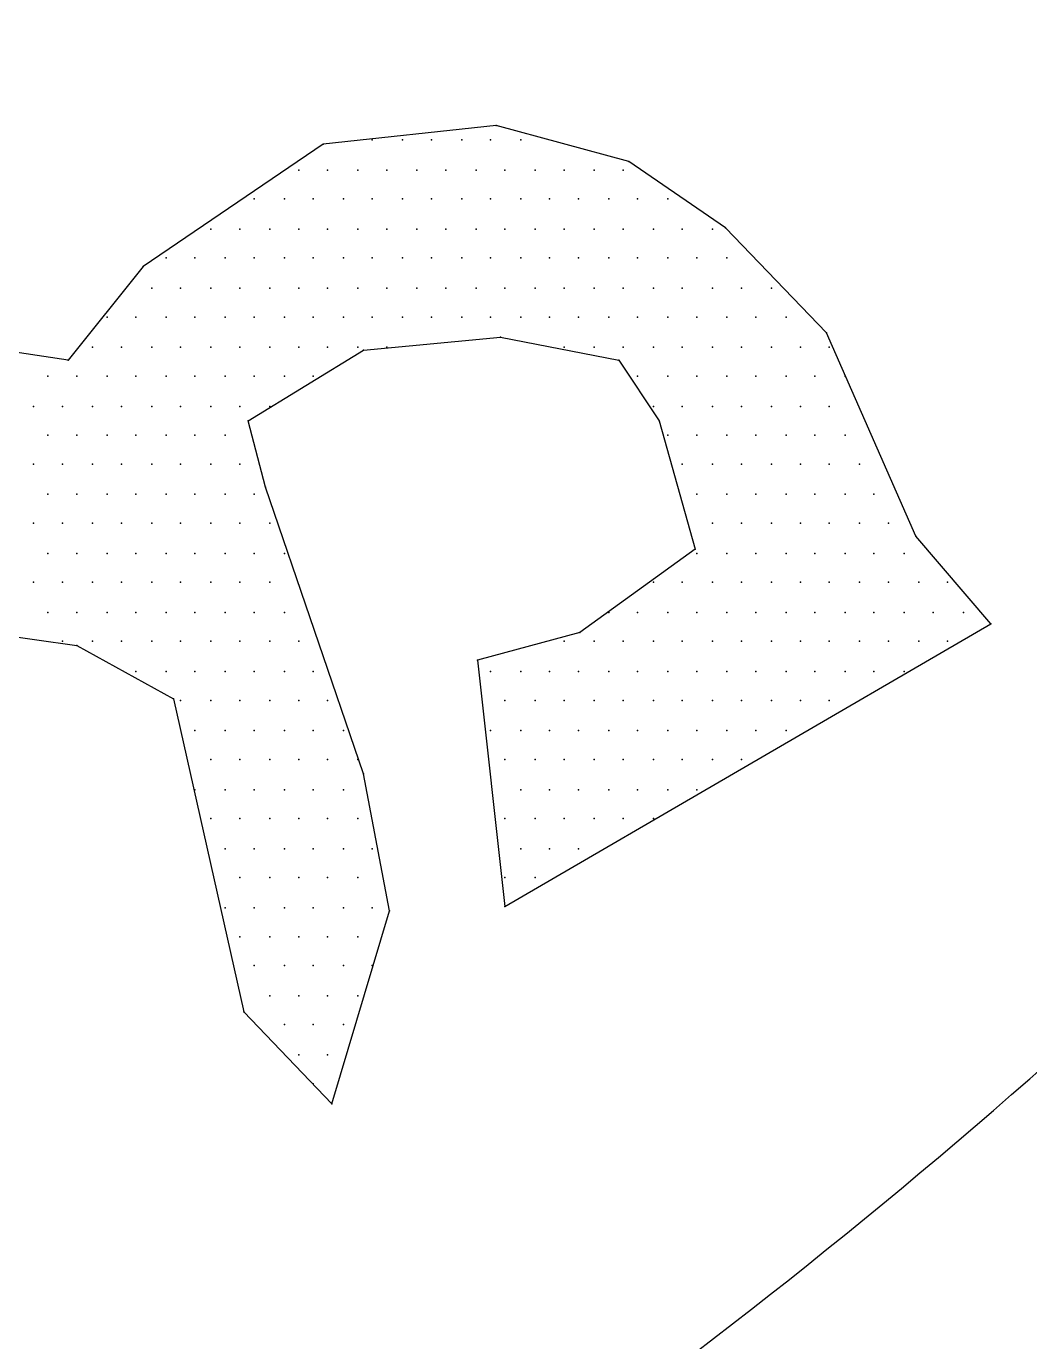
# Model space of a CAD drawing. Extents: x 180421 to 182279, y 668879 to 669787.
# Drawn here: x 181691.033 to 181694.707, y 669709.205 to 669714.022 of the extents above; entities that cross this region are included whole.
import ezdxf

# ---------------------------------------------------------------- set-up
doc = ezdxf.new("R2010")
doc.units = 0
doc.header["$LTSCALE"] = 2.5
doc.header["$MEASUREMENT"] = 0
doc.layers.add('KOTERET', color=1, linetype='CONTINUOUS')

msp = doc.modelspace()

# ---------------------------------------------------------------- linework, layer by layer
at = {"layer": 'KOTERET', "color": 1, "linetype": 'Continuous'}
for points in [[(181688.7952, 669737.3002, 0.06433), (181676.0537, 669740.8155, 0.055067), (181664.7321, 669741.1533, 0.081051), (181651.3572, 669738.4033, 0.05642), (181642.8858, 669734.0225, 0.170965), (181636.3725, 669726.4272, 0.076819), (181635.3802, 669721.9355, 0.118306), (181636.9689, 669715.0897, 0.129737), (181642.0465, 669709.3207, 0.070189), (181651.9853, 669704.0847, 0.047922), (181659.4381, 669702.1899, 0.049022), (181670.1052, 669701.4245, 0.072792), (181685.7075, 669704.127, 0.1248), (181695.9577, 669709.7324, 0.103709), (181701.5895, 669717.6971, 0.036886), (181702.0012, 669719.4442, 0.106536), (181701.7161, 669724.5693, 0.106243), (181696.6491, 669732.3071, 0.106919), (181688.7952, 669737.3002)], [(181659.6281, 669703.3352, 0.049045), (181670.0736, 669702.5857, 0.072972), (181685.3802, 669705.2459, 0.125195), (181695.1659, 669710.5821, 0.103069), (181700.5022, 669718.1035, 0.035565), (181700.8558, 669719.6289, 0.105225), (181700.613, 669724.2104, 0.105504), (181695.8363, 669731.4837, 0.107235), (181688.3729, 669736.2235, 0.064474), (181675.8901, 669739.6648, 0.055181), (181664.8007, 669739.9973, 0.081162), (181651.7742, 669737.3213, 0.05669), (181643.498, 669733.0354, 0.171614), (181637.4545, 669726.0102, 0.076301), (181636.5414, 669721.8932, 0.117637), (181638.0087, 669715.6122, 0.130118), (181642.7116, 669710.276, 0.070334), (181652.3812, 669705.1773, 0.047983), (181659.6281, 669703.3352)]]:
    msp.add_lwpolyline(points, format="xyb", dxfattribs=at)
at = {"layer": 'KOTERET', "color": 2, "linetype": 'Continuous'}
for points in [[(181692.7538, 669713.6593), (181692.1204, 669713.5907)], [(181693.2394, 669713.5274), (181692.7538, 669713.6593)], [(181692.1204, 669713.5907), (181691.4607, 669713.1421)], [(181692.2999, 669713.6065), (181692.2999, 669713.6065)], [(181692.4107, 669713.6065), (181692.4107, 669713.6065)], [(181692.5163, 669713.6065), (181692.5163, 669713.6065)], [(181692.6271, 669713.6065), (181692.6271, 669713.6065)], [(181692.7327, 669713.6065), (181692.7327, 669713.6065)], [(181692.8435, 669713.6065), (181692.8435, 669713.6065)], [(181693.593, 669713.2846), (181693.2394, 669713.5274)], [(181692.0307, 669713.4957), (181692.0307, 669713.4957)], [(181692.1363, 669713.4957), (181692.1363, 669713.4957)], [(181692.2471, 669713.4957), (181692.2471, 669713.4957)], [(181692.3527, 669713.4957), (181692.3527, 669713.4957)], [(181692.4635, 669713.4957), (181692.4635, 669713.4957)], [(181692.5691, 669713.4957), (181692.5691, 669713.4957)], [(181692.6799, 669713.4957), (181692.6799, 669713.4957)], [(181692.7855, 669713.4957), (181692.7855, 669713.4957)], [(181692.8963, 669713.4957), (181692.8963, 669713.4957)], [(181693.0019, 669713.4957), (181693.0019, 669713.4957)], [(181693.1127, 669713.4957), (181693.1127, 669713.4957)], [(181693.2183, 669713.4957), (181693.2183, 669713.4957)], [(181691.8671, 669713.3901), (181691.8671, 669713.3901)], [(181691.9779, 669713.3901), (181691.9779, 669713.3901)], [(181692.0835, 669713.3901), (181692.0835, 669713.3901)], [(181692.1943, 669713.3901), (181692.1943, 669713.3901)], [(181692.2999, 669713.3901), (181692.2999, 669713.3901)], [(181692.4107, 669713.3901), (181692.4107, 669713.3901)], [(181692.5163, 669713.3901), (181692.5163, 669713.3901)], [(181692.6271, 669713.3901), (181692.6271, 669713.3901)], [(181692.7327, 669713.3901), (181692.7327, 669713.3901)], [(181692.8435, 669713.3901), (181692.8435, 669713.3901)], [(181692.9491, 669713.3901), (181692.9491, 669713.3901)], [(181693.0547, 669713.3901), (181693.0547, 669713.3901)], [(181693.1655, 669713.3901), (181693.1655, 669713.3901)], [(181693.2711, 669713.3901), (181693.2711, 669713.3901)], [(181693.3819, 669713.3901), (181693.3819, 669713.3901)], [(181693.9625, 669712.8993), (181693.593, 669713.2846)], [(181691.7087, 669713.2793), (181691.7087, 669713.2793)], [(181691.8143, 669713.2793), (181691.8143, 669713.2793)], [(181691.9251, 669713.2793), (181691.9251, 669713.2793)], [(181692.0307, 669713.2793), (181692.0307, 669713.2793)], [(181692.1363, 669713.2793), (181692.1363, 669713.2793)], [(181692.2471, 669713.2793), (181692.2471, 669713.2793)], [(181692.3527, 669713.2793), (181692.3527, 669713.2793)], [(181692.4635, 669713.2793), (181692.4635, 669713.2793)], [(181692.5691, 669713.2793), (181692.5691, 669713.2793)], [(181692.6799, 669713.2793), (181692.6799, 669713.2793)], [(181692.7855, 669713.2793), (181692.7855, 669713.2793)], [(181692.8963, 669713.2793), (181692.8963, 669713.2793)], [(181693.0019, 669713.2793), (181693.0019, 669713.2793)], [(181693.1127, 669713.2793), (181693.1127, 669713.2793)], [(181693.2183, 669713.2793), (181693.2183, 669713.2793)], [(181693.3291, 669713.2793), (181693.3291, 669713.2793)], [(181693.4347, 669713.2793), (181693.4347, 669713.2793)], [(181693.5455, 669713.2793), (181693.5455, 669713.2793)], [(181691.4607, 669713.1421), (181691.1862, 669712.799)], [(181691.5451, 669713.1737), (181691.5451, 669713.1737)], [(181691.6507, 669713.1737), (181691.6507, 669713.1737)], [(181691.7615, 669713.1737), (181691.7615, 669713.1737)], [(181691.8671, 669713.1737), (181691.8671, 669713.1737)], [(181691.9779, 669713.1737), (181691.9779, 669713.1737)], [(181692.0835, 669713.1737), (181692.0835, 669713.1737)], [(181692.1943, 669713.1737), (181692.1943, 669713.1737)], [(181692.2999, 669713.1737), (181692.2999, 669713.1737)], [(181692.4107, 669713.1737), (181692.4107, 669713.1737)], [(181692.5163, 669713.1737), (181692.5163, 669713.1737)], [(181692.6271, 669713.1737), (181692.6271, 669713.1737)], [(181692.7327, 669713.1737), (181692.7327, 669713.1737)], [(181692.8435, 669713.1737), (181692.8435, 669713.1737)], [(181692.9491, 669713.1737), (181692.9491, 669713.1737)], [(181693.0547, 669713.1737), (181693.0547, 669713.1737)], [(181693.1655, 669713.1737), (181693.1655, 669713.1737)], [(181693.2711, 669713.1737), (181693.2711, 669713.1737)], [(181693.3819, 669713.1737), (181693.3819, 669713.1737)], [(181693.4875, 669713.1737), (181693.4875, 669713.1737)], [(181693.5983, 669713.1737), (181693.5983, 669713.1737)], [(181691.4923, 669713.0629), (181691.4923, 669713.0629)], [(181691.5979, 669713.0629), (181691.5979, 669713.0629)], [(181691.7087, 669713.0629), (181691.7087, 669713.0629)], [(181691.8143, 669713.0629), (181691.8143, 669713.0629)], [(181691.9251, 669713.0629), (181691.9251, 669713.0629)], [(181692.0307, 669713.0629), (181692.0307, 669713.0629)], [(181692.1363, 669713.0629), (181692.1363, 669713.0629)], [(181692.2471, 669713.0629), (181692.2471, 669713.0629)], [(181692.3527, 669713.0629), (181692.3527, 669713.0629)], [(181692.4635, 669713.0629), (181692.4635, 669713.0629)], [(181692.5691, 669713.0629), (181692.5691, 669713.0629)], [(181692.6799, 669713.0629), (181692.6799, 669713.0629)], [(181692.7855, 669713.0629), (181692.7855, 669713.0629)], [(181692.8963, 669713.0629), (181692.8963, 669713.0629)], [(181693.0019, 669713.0629), (181693.0019, 669713.0629)], [(181693.1127, 669713.0629), (181693.1127, 669713.0629)], [(181693.2183, 669713.0629), (181693.2183, 669713.0629)], [(181693.3291, 669713.0629), (181693.3291, 669713.0629)], [(181693.4347, 669713.0629), (181693.4347, 669713.0629)], [(181693.5455, 669713.0629), (181693.5455, 669713.0629)], [(181693.6511, 669713.0629), (181693.6511, 669713.0629)], [(181693.7619, 669713.0629), (181693.7619, 669713.0629)], [(181691.3287, 669712.9573), (181691.3287, 669712.9573)], [(181691.4343, 669712.9573), (181691.4343, 669712.9573)], [(181691.5451, 669712.9573), (181691.5451, 669712.9573)], [(181691.6507, 669712.9573), (181691.6507, 669712.9573)], [(181691.7615, 669712.9573), (181691.7615, 669712.9573)], [(181691.8671, 669712.9573), (181691.8671, 669712.9573)], [(181691.9779, 669712.9573), (181691.9779, 669712.9573)], [(181692.0835, 669712.9573), (181692.0835, 669712.9573)], [(181692.1943, 669712.9573), (181692.1943, 669712.9573)], [(181692.2999, 669712.9573), (181692.2999, 669712.9573)], [(181692.4107, 669712.9573), (181692.4107, 669712.9573)], [(181692.5163, 669712.9573), (181692.5163, 669712.9573)], [(181692.6271, 669712.9573), (181692.6271, 669712.9573)], [(181692.7327, 669712.9573), (181692.7327, 669712.9573)], [(181692.8435, 669712.9573), (181692.8435, 669712.9573)], [(181692.9491, 669712.9573), (181692.9491, 669712.9573)], [(181693.0547, 669712.9573), (181693.0547, 669712.9573)], [(181693.1655, 669712.9573), (181693.1655, 669712.9573)], [(181693.2711, 669712.9573), (181693.2711, 669712.9573)], [(181693.3819, 669712.9573), (181693.3819, 669712.9573)], [(181693.4875, 669712.9573), (181693.4875, 669712.9573)], [(181693.5983, 669712.9573), (181693.5983, 669712.9573)], [(181693.7039, 669712.9573), (181693.7039, 669712.9573)], [(181693.8147, 669712.9573), (181693.8147, 669712.9573)], [(181691.1862, 669712.799), (181690.5212, 669712.8993)], [(181694.2898, 669712.155), (181693.9625, 669712.8993)], [(181692.2682, 669712.8359), (181692.7697, 669712.8834)], [(181692.7697, 669712.8834), (181693.2025, 669712.799)], [(181691.2759, 669712.8465), (181691.2759, 669712.8465)], [(181691.3815, 669712.8465), (181691.3815, 669712.8465)], [(181691.4923, 669712.8465), (181691.4923, 669712.8465)], [(181691.5979, 669712.8465), (181691.5979, 669712.8465)], [(181691.7087, 669712.8465), (181691.7087, 669712.8465)], [(181691.8143, 669712.8465), (181691.8143, 669712.8465)], [(181691.846, 669712.5773), (181692.2682, 669712.8359)], [(181691.9251, 669712.8465), (181691.9251, 669712.8465)], [(181692.0307, 669712.8465), (181692.0307, 669712.8465)], [(181692.1363, 669712.8465), (181692.1363, 669712.8465)], [(181692.2471, 669712.8465), (181692.2471, 669712.8465)], [(181692.3527, 669712.8465), (181692.3527, 669712.8465)], [(181693.0019, 669712.8465), (181693.0019, 669712.8465)], [(181693.1127, 669712.8465), (181693.1127, 669712.8465)], [(181693.2183, 669712.8465), (181693.2183, 669712.8465)], [(181693.3291, 669712.8465), (181693.3291, 669712.8465)], [(181693.4347, 669712.8465), (181693.4347, 669712.8465)], [(181693.5455, 669712.8465), (181693.5455, 669712.8465)], [(181693.6511, 669712.8465), (181693.6511, 669712.8465)], [(181693.7619, 669712.8465), (181693.7619, 669712.8465)], [(181693.8675, 669712.8465), (181693.8675, 669712.8465)], [(181693.9731, 669712.8465), (181693.9731, 669712.8465)], [(181693.2025, 669712.799), (181693.3502, 669712.5773)], [(181691.1123, 669712.7409), (181691.1123, 669712.7409)], [(181691.2179, 669712.7409), (181691.2179, 669712.7409)], [(181691.3287, 669712.7409), (181691.3287, 669712.7409)], [(181691.4343, 669712.7409), (181691.4343, 669712.7409)], [(181691.5451, 669712.7409), (181691.5451, 669712.7409)], [(181691.6507, 669712.7409), (181691.6507, 669712.7409)], [(181691.7615, 669712.7409), (181691.7615, 669712.7409)], [(181691.8671, 669712.7409), (181691.8671, 669712.7409)], [(181691.9779, 669712.7409), (181691.9779, 669712.7409)], [(181692.0835, 669712.7409), (181692.0835, 669712.7409)], [(181693.2711, 669712.7409), (181693.2711, 669712.7409)], [(181693.3819, 669712.7409), (181693.3819, 669712.7409)], [(181693.4875, 669712.7409), (181693.4875, 669712.7409)], [(181693.5983, 669712.7409), (181693.5983, 669712.7409)], [(181693.7039, 669712.7409), (181693.7039, 669712.7409)], [(181693.8147, 669712.7409), (181693.8147, 669712.7409)], [(181693.9203, 669712.7409), (181693.9203, 669712.7409)], [(181694.0311, 669712.7409), (181694.0311, 669712.7409)], [(181691.0595, 669712.6301), (181691.0595, 669712.6301)], [(181691.1651, 669712.6301), (181691.1651, 669712.6301)], [(181691.2759, 669712.6301), (181691.2759, 669712.6301)], [(181691.3815, 669712.6301), (181691.3815, 669712.6301)], [(181691.4923, 669712.6301), (181691.4923, 669712.6301)], [(181691.5979, 669712.6301), (181691.5979, 669712.6301)], [(181691.7087, 669712.6301), (181691.7087, 669712.6301)], [(181691.8143, 669712.6301), (181691.8143, 669712.6301)], [(181691.9251, 669712.6301), (181691.9251, 669712.6301)], [(181693.3291, 669712.6301), (181693.3291, 669712.6301)], [(181693.4347, 669712.6301), (181693.4347, 669712.6301)], [(181693.5455, 669712.6301), (181693.5455, 669712.6301)], [(181693.6511, 669712.6301), (181693.6511, 669712.6301)], [(181693.7619, 669712.6301), (181693.7619, 669712.6301)], [(181693.8675, 669712.6301), (181693.8675, 669712.6301)], [(181693.9731, 669712.6301), (181693.9731, 669712.6301)], [(181691.9093, 669712.3345), (181691.846, 669712.5773)], [(181693.3502, 669712.5773), (181693.4822, 669712.1075)], [(181691.1123, 669712.5245), (181691.1123, 669712.5245)], [(181691.2179, 669712.5245), (181691.2179, 669712.5245)], [(181691.3287, 669712.5245), (181691.3287, 669712.5245)], [(181691.4343, 669712.5245), (181691.4343, 669712.5245)], [(181691.5451, 669712.5245), (181691.5451, 669712.5245)], [(181691.6507, 669712.5245), (181691.6507, 669712.5245)], [(181691.7615, 669712.5245), (181691.7615, 669712.5245)], [(181693.3819, 669712.5245), (181693.3819, 669712.5245)], [(181693.4875, 669712.5245), (181693.4875, 669712.5245)], [(181693.5983, 669712.5245), (181693.5983, 669712.5245)], [(181693.7039, 669712.5245), (181693.7039, 669712.5245)], [(181693.8147, 669712.5245), (181693.8147, 669712.5245)], [(181693.9203, 669712.5245), (181693.9203, 669712.5245)], [(181694.0311, 669712.5245), (181694.0311, 669712.5245)], [(181691.0595, 669712.4189), (181691.0595, 669712.4189)], [(181691.1651, 669712.4189), (181691.1651, 669712.4189)], [(181691.2759, 669712.4189), (181691.2759, 669712.4189)], [(181691.3815, 669712.4189), (181691.3815, 669712.4189)], [(181691.4923, 669712.4189), (181691.4923, 669712.4189)], [(181691.5979, 669712.4189), (181691.5979, 669712.4189)], [(181691.7087, 669712.4189), (181691.7087, 669712.4189)], [(181691.8143, 669712.4189), (181691.8143, 669712.4189)], [(181693.4347, 669712.4189), (181693.4347, 669712.4189)], [(181693.5455, 669712.4189), (181693.5455, 669712.4189)], [(181693.6511, 669712.4189), (181693.6511, 669712.4189)], [(181693.7619, 669712.4189), (181693.7619, 669712.4189)], [(181693.8675, 669712.4189), (181693.8675, 669712.4189)], [(181693.9731, 669712.4189), (181693.9731, 669712.4189)], [(181694.0839, 669712.4189), (181694.0839, 669712.4189)], [(181692.2682, 669711.2841), (181691.9093, 669712.3345)], [(181691.1123, 669712.3081), (181691.1123, 669712.3081)], [(181691.2179, 669712.3081), (181691.2179, 669712.3081)], [(181691.3287, 669712.3081), (181691.3287, 669712.3081)], [(181691.4343, 669712.3081), (181691.4343, 669712.3081)], [(181691.5451, 669712.3081), (181691.5451, 669712.3081)], [(181691.6507, 669712.3081), (181691.6507, 669712.3081)], [(181691.7615, 669712.3081), (181691.7615, 669712.3081)], [(181691.8671, 669712.3081), (181691.8671, 669712.3081)], [(181693.4875, 669712.3081), (181693.4875, 669712.3081)], [(181693.5983, 669712.3081), (181693.5983, 669712.3081)], [(181693.7039, 669712.3081), (181693.7039, 669712.3081)], [(181693.8147, 669712.3081), (181693.8147, 669712.3081)], [(181693.9203, 669712.3081), (181693.9203, 669712.3081)], [(181694.0311, 669712.3081), (181694.0311, 669712.3081)], [(181694.1367, 669712.3081), (181694.1367, 669712.3081)], [(181691.0595, 669712.2025), (181691.0595, 669712.2025)], [(181691.1651, 669712.2025), (181691.1651, 669712.2025)], [(181691.2759, 669712.2025), (181691.2759, 669712.2025)], [(181691.3815, 669712.2025), (181691.3815, 669712.2025)], [(181691.4923, 669712.2025), (181691.4923, 669712.2025)], [(181691.5979, 669712.2025), (181691.5979, 669712.2025)], [(181691.7087, 669712.2025), (181691.7087, 669712.2025)], [(181691.8143, 669712.2025), (181691.8143, 669712.2025)], [(181691.9251, 669712.2025), (181691.9251, 669712.2025)], [(181693.5455, 669712.2025), (181693.5455, 669712.2025)], [(181693.6511, 669712.2025), (181693.6511, 669712.2025)], [(181693.7619, 669712.2025), (181693.7619, 669712.2025)], [(181693.8675, 669712.2025), (181693.8675, 669712.2025)], [(181693.9731, 669712.2025), (181693.9731, 669712.2025)], [(181694.0839, 669712.2025), (181694.0839, 669712.2025)], [(181694.1895, 669712.2025), (181694.1895, 669712.2025)], [(181694.5642, 669711.8331), (181694.2898, 669712.155)], [(181691.1123, 669712.0917), (181691.1123, 669712.0917)], [(181691.2179, 669712.0917), (181691.2179, 669712.0917)], [(181691.3287, 669712.0917), (181691.3287, 669712.0917)], [(181691.4343, 669712.0917), (181691.4343, 669712.0917)], [(181691.5451, 669712.0917), (181691.5451, 669712.0917)], [(181691.6507, 669712.0917), (181691.6507, 669712.0917)], [(181691.7615, 669712.0917), (181691.7615, 669712.0917)], [(181691.8671, 669712.0917), (181691.8671, 669712.0917)], [(181691.9779, 669712.0917), (181691.9779, 669712.0917)], [(181693.4822, 669712.1075), (181693.0599, 669711.8014)], [(181693.4875, 669712.0917), (181693.4875, 669712.0917)], [(181693.5983, 669712.0917), (181693.5983, 669712.0917)], [(181693.7039, 669712.0917), (181693.7039, 669712.0917)], [(181693.8147, 669712.0917), (181693.8147, 669712.0917)], [(181693.9203, 669712.0917), (181693.9203, 669712.0917)], [(181694.0311, 669712.0917), (181694.0311, 669712.0917)], [(181694.1367, 669712.0917), (181694.1367, 669712.0917)], [(181694.2475, 669712.0917), (181694.2475, 669712.0917)], [(181691.0595, 669711.9861), (181691.0595, 669711.9861)], [(181691.1651, 669711.9861), (181691.1651, 669711.9861)], [(181691.2759, 669711.9861), (181691.2759, 669711.9861)], [(181691.3815, 669711.9861), (181691.3815, 669711.9861)], [(181691.4923, 669711.9861), (181691.4923, 669711.9861)], [(181691.5979, 669711.9861), (181691.5979, 669711.9861)], [(181691.7087, 669711.9861), (181691.7087, 669711.9861)], [(181691.8143, 669711.9861), (181691.8143, 669711.9861)], [(181691.9251, 669711.9861), (181691.9251, 669711.9861)], [(181693.3291, 669711.9861), (181693.3291, 669711.9861)], [(181693.4347, 669711.9861), (181693.4347, 669711.9861)], [(181693.5455, 669711.9861), (181693.5455, 669711.9861)], [(181693.6511, 669711.9861), (181693.6511, 669711.9861)], [(181693.7619, 669711.9861), (181693.7619, 669711.9861)], [(181693.8675, 669711.9861), (181693.8675, 669711.9861)], [(181693.9731, 669711.9861), (181693.9731, 669711.9861)], [(181694.0839, 669711.9861), (181694.0839, 669711.9861)], [(181694.1895, 669711.9861), (181694.1895, 669711.9861)], [(181694.3003, 669711.9861), (181694.3003, 669711.9861)], [(181694.4059, 669711.9861), (181694.4059, 669711.9861)], [(181690.442, 669711.8647), (181691.2179, 669711.7539)], [(181691.1123, 669711.8753), (181691.1123, 669711.8753)], [(181691.2179, 669711.8753), (181691.2179, 669711.8753)], [(181691.3287, 669711.8753), (181691.3287, 669711.8753)], [(181691.4343, 669711.8753), (181691.4343, 669711.8753)], [(181691.5451, 669711.8753), (181691.5451, 669711.8753)], [(181691.6507, 669711.8753), (181691.6507, 669711.8753)], [(181691.7615, 669711.8753), (181691.7615, 669711.8753)], [(181691.8671, 669711.8753), (181691.8671, 669711.8753)], [(181691.9779, 669711.8753), (181691.9779, 669711.8753)], [(181693.1655, 669711.8753), (181693.1655, 669711.8753)], [(181693.2711, 669711.8753), (181693.2711, 669711.8753)], [(181693.3819, 669711.8753), (181693.3819, 669711.8753)], [(181693.4875, 669711.8753), (181693.4875, 669711.8753)], [(181693.5983, 669711.8753), (181693.5983, 669711.8753)], [(181693.7039, 669711.8753), (181693.7039, 669711.8753)], [(181693.8147, 669711.8753), (181693.8147, 669711.8753)], [(181693.9203, 669711.8753), (181693.9203, 669711.8753)], [(181694.0311, 669711.8753), (181694.0311, 669711.8753)], [(181694.1367, 669711.8753), (181694.1367, 669711.8753)], [(181694.2475, 669711.8753), (181694.2475, 669711.8753)], [(181694.3531, 669711.8753), (181694.3531, 669711.8753)], [(181694.4639, 669711.8753), (181694.4639, 669711.8753)], [(181693.0599, 669711.8014), (181692.6852, 669711.7011)], [(181692.7855, 669710.7986), (181694.5642, 669711.8331)], [(181691.1651, 669711.7697), (181691.1651, 669711.7697)], [(181691.2179, 669711.7539), (181691.5715, 669711.5586)], [(181691.2759, 669711.7697), (181691.2759, 669711.7697)], [(181691.3815, 669711.7697), (181691.3815, 669711.7697)], [(181691.4923, 669711.7697), (181691.4923, 669711.7697)], [(181691.5979, 669711.7697), (181691.5979, 669711.7697)], [(181691.7087, 669711.7697), (181691.7087, 669711.7697)], [(181691.8143, 669711.7697), (181691.8143, 669711.7697)], [(181691.9251, 669711.7697), (181691.9251, 669711.7697)], [(181692.0307, 669711.7697), (181692.0307, 669711.7697)], [(181693.0019, 669711.7697), (181693.0019, 669711.7697)], [(181693.1127, 669711.7697), (181693.1127, 669711.7697)], [(181693.2183, 669711.7697), (181693.2183, 669711.7697)], [(181693.3291, 669711.7697), (181693.3291, 669711.7697)], [(181693.4347, 669711.7697), (181693.4347, 669711.7697)], [(181693.5455, 669711.7697), (181693.5455, 669711.7697)], [(181693.6511, 669711.7697), (181693.6511, 669711.7697)], [(181693.7619, 669711.7697), (181693.7619, 669711.7697)], [(181693.8675, 669711.7697), (181693.8675, 669711.7697)], [(181693.9731, 669711.7697), (181693.9731, 669711.7697)], [(181694.0839, 669711.7697), (181694.0839, 669711.7697)], [(181694.1895, 669711.7697), (181694.1895, 669711.7697)], [(181694.3003, 669711.7697), (181694.3003, 669711.7697)], [(181694.4059, 669711.7697), (181694.4059, 669711.7697)], [(181692.6852, 669711.7011), (181692.7855, 669710.7986)], [(181691.4343, 669711.6589), (181691.4343, 669711.6589)], [(181691.5451, 669711.6589), (181691.5451, 669711.6589)], [(181691.6507, 669711.6589), (181691.6507, 669711.6589)], [(181691.7615, 669711.6589), (181691.7615, 669711.6589)], [(181691.8671, 669711.6589), (181691.8671, 669711.6589)], [(181691.9779, 669711.6589), (181691.9779, 669711.6589)], [(181692.0835, 669711.6589), (181692.0835, 669711.6589)], [(181692.7327, 669711.6589), (181692.7327, 669711.6589)], [(181692.8435, 669711.6589), (181692.8435, 669711.6589)], [(181692.9491, 669711.6589), (181692.9491, 669711.6589)], [(181693.0547, 669711.6589), (181693.0547, 669711.6589)], [(181693.1655, 669711.6589), (181693.1655, 669711.6589)], [(181693.2711, 669711.6589), (181693.2711, 669711.6589)], [(181693.3819, 669711.6589), (181693.3819, 669711.6589)], [(181693.4875, 669711.6589), (181693.4875, 669711.6589)], [(181693.5983, 669711.6589), (181693.5983, 669711.6589)], [(181693.7039, 669711.6589), (181693.7039, 669711.6589)], [(181693.8147, 669711.6589), (181693.8147, 669711.6589)], [(181693.9203, 669711.6589), (181693.9203, 669711.6589)], [(181694.0311, 669711.6589), (181694.0311, 669711.6589)], [(181694.1367, 669711.6589), (181694.1367, 669711.6589)], [(181694.2475, 669711.6589), (181694.2475, 669711.6589)], [(181691.5715, 669711.5586), (181691.8301, 669710.4132)], [(181691.5979, 669711.5533), (181691.5979, 669711.5533)], [(181691.7087, 669711.5533), (181691.7087, 669711.5533)], [(181691.8143, 669711.5533), (181691.8143, 669711.5533)], [(181691.9251, 669711.5533), (181691.9251, 669711.5533)], [(181692.0307, 669711.5533), (181692.0307, 669711.5533)], [(181692.1363, 669711.5533), (181692.1363, 669711.5533)], [(181692.7855, 669711.5533), (181692.7855, 669711.5533)], [(181692.8963, 669711.5533), (181692.8963, 669711.5533)], [(181693.0019, 669711.5533), (181693.0019, 669711.5533)], [(181693.1127, 669711.5533), (181693.1127, 669711.5533)], [(181693.2183, 669711.5533), (181693.2183, 669711.5533)], [(181693.3291, 669711.5533), (181693.3291, 669711.5533)], [(181693.4347, 669711.5533), (181693.4347, 669711.5533)], [(181693.5455, 669711.5533), (181693.5455, 669711.5533)], [(181693.6511, 669711.5533), (181693.6511, 669711.5533)], [(181693.7619, 669711.5533), (181693.7619, 669711.5533)], [(181693.8675, 669711.5533), (181693.8675, 669711.5533)], [(181693.9731, 669711.5533), (181693.9731, 669711.5533)], [(181691.6507, 669711.4425), (181691.6507, 669711.4425)], [(181691.7615, 669711.4425), (181691.7615, 669711.4425)], [(181691.8671, 669711.4425), (181691.8671, 669711.4425)], [(181691.9779, 669711.4425), (181691.9779, 669711.4425)], [(181692.0835, 669711.4425), (181692.0835, 669711.4425)], [(181692.1943, 669711.4425), (181692.1943, 669711.4425)], [(181692.7327, 669711.4425), (181692.7327, 669711.4425)], [(181692.8435, 669711.4425), (181692.8435, 669711.4425)], [(181692.9491, 669711.4425), (181692.9491, 669711.4425)], [(181693.0547, 669711.4425), (181693.0547, 669711.4425)], [(181693.1655, 669711.4425), (181693.1655, 669711.4425)], [(181693.2711, 669711.4425), (181693.2711, 669711.4425)], [(181693.3819, 669711.4425), (181693.3819, 669711.4425)], [(181693.4875, 669711.4425), (181693.4875, 669711.4425)], [(181693.5983, 669711.4425), (181693.5983, 669711.4425)], [(181693.7039, 669711.4425), (181693.7039, 669711.4425)], [(181693.8147, 669711.4425), (181693.8147, 669711.4425)], [(181691.7087, 669711.3369), (181691.7087, 669711.3369)], [(181691.8143, 669711.3369), (181691.8143, 669711.3369)], [(181691.9251, 669711.3369), (181691.9251, 669711.3369)], [(181692.0307, 669711.3369), (181692.0307, 669711.3369)], [(181692.1363, 669711.3369), (181692.1363, 669711.3369)], [(181692.2471, 669711.3369), (181692.2471, 669711.3369)], [(181692.7855, 669711.3369), (181692.7855, 669711.3369)], [(181692.8963, 669711.3369), (181692.8963, 669711.3369)], [(181693.0019, 669711.3369), (181693.0019, 669711.3369)], [(181693.1127, 669711.3369), (181693.1127, 669711.3369)], [(181693.2183, 669711.3369), (181693.2183, 669711.3369)], [(181693.3291, 669711.3369), (181693.3291, 669711.3369)], [(181693.4347, 669711.3369), (181693.4347, 669711.3369)], [(181693.5455, 669711.3369), (181693.5455, 669711.3369)], [(181693.6511, 669711.3369), (181693.6511, 669711.3369)], [(181692.3632, 669710.7827), (181692.2682, 669711.2841)], [(181691.6507, 669711.2261), (181691.6507, 669711.2261)], [(181691.7615, 669711.2261), (181691.7615, 669711.2261)], [(181691.8671, 669711.2261), (181691.8671, 669711.2261)], [(181691.9779, 669711.2261), (181691.9779, 669711.2261)], [(181692.0835, 669711.2261), (181692.0835, 669711.2261)], [(181692.1943, 669711.2261), (181692.1943, 669711.2261)], [(181692.8435, 669711.2261), (181692.8435, 669711.2261)], [(181692.9491, 669711.2261), (181692.9491, 669711.2261)], [(181693.0547, 669711.2261), (181693.0547, 669711.2261)], [(181693.1655, 669711.2261), (181693.1655, 669711.2261)], [(181693.2711, 669711.2261), (181693.2711, 669711.2261)], [(181693.3819, 669711.2261), (181693.3819, 669711.2261)], [(181693.4875, 669711.2261), (181693.4875, 669711.2261)], [(181691.7087, 669711.1205), (181691.7087, 669711.1205)], [(181691.8143, 669711.1205), (181691.8143, 669711.1205)], [(181691.9251, 669711.1205), (181691.9251, 669711.1205)], [(181692.0307, 669711.1205), (181692.0307, 669711.1205)], [(181692.1363, 669711.1205), (181692.1363, 669711.1205)], [(181692.2471, 669711.1205), (181692.2471, 669711.1205)], [(181692.7855, 669711.1205), (181692.7855, 669711.1205)], [(181692.8963, 669711.1205), (181692.8963, 669711.1205)], [(181693.0019, 669711.1205), (181693.0019, 669711.1205)], [(181693.1127, 669711.1205), (181693.1127, 669711.1205)], [(181693.2183, 669711.1205), (181693.2183, 669711.1205)], [(181693.3291, 669711.1205), (181693.3291, 669711.1205)], [(181691.7615, 669711.0097), (181691.7615, 669711.0097)], [(181691.8671, 669711.0097), (181691.8671, 669711.0097)], [(181691.9779, 669711.0097), (181691.9779, 669711.0097)], [(181692.0835, 669711.0097), (181692.0835, 669711.0097)], [(181692.1943, 669711.0097), (181692.1943, 669711.0097)], [(181692.2999, 669711.0097), (181692.2999, 669711.0097)], [(181692.8435, 669711.0097), (181692.8435, 669711.0097)], [(181692.9491, 669711.0097), (181692.9491, 669711.0097)], [(181693.0547, 669711.0097), (181693.0547, 669711.0097)], [(181691.8143, 669710.9041), (181691.8143, 669710.9041)], [(181691.9251, 669710.9041), (181691.9251, 669710.9041)], [(181692.0307, 669710.9041), (181692.0307, 669710.9041)], [(181692.1363, 669710.9041), (181692.1363, 669710.9041)], [(181692.2471, 669710.9041), (181692.2471, 669710.9041)], [(181692.7855, 669710.9041), (181692.7855, 669710.9041)], [(181692.8963, 669710.9041), (181692.8963, 669710.9041)], [(181691.7615, 669710.7933), (181691.7615, 669710.7933)], [(181691.8671, 669710.7933), (181691.8671, 669710.7933)], [(181691.9779, 669710.7933), (181691.9779, 669710.7933)], [(181692.0835, 669710.7933), (181692.0835, 669710.7933)], [(181692.1521, 669710.0754), (181692.3632, 669710.7827)], [(181692.1943, 669710.7933), (181692.1943, 669710.7933)], [(181692.2999, 669710.7933), (181692.2999, 669710.7933)], [(181691.8143, 669710.6877), (181691.8143, 669710.6877)], [(181691.9251, 669710.6877), (181691.9251, 669710.6877)], [(181692.0307, 669710.6877), (181692.0307, 669710.6877)], [(181692.1363, 669710.6877), (181692.1363, 669710.6877)], [(181692.2471, 669710.6877), (181692.2471, 669710.6877)], [(181691.8671, 669710.5821), (181691.8671, 669710.5821)], [(181691.9779, 669710.5821), (181691.9779, 669710.5821)], [(181692.0835, 669710.5821), (181692.0835, 669710.5821)], [(181692.1943, 669710.5821), (181692.1943, 669710.5821)], [(181692.2999, 669710.5821), (181692.2999, 669710.5821)], [(181691.9251, 669710.4713), (181691.9251, 669710.4713)], [(181692.0307, 669710.4713), (181692.0307, 669710.4713)], [(181692.1363, 669710.4713), (181692.1363, 669710.4713)], [(181692.2471, 669710.4713), (181692.2471, 669710.4713)], [(181691.8301, 669710.4132), (181692.1521, 669710.0754)], [(181691.9779, 669710.3657), (181691.9779, 669710.3657)], [(181692.0835, 669710.3657), (181692.0835, 669710.3657)], [(181692.1943, 669710.3657), (181692.1943, 669710.3657)], [(181692.0307, 669710.2549), (181692.0307, 669710.2549)], [(181692.1363, 669710.2549), (181692.1363, 669710.2549)], [(181692.0835, 669710.1493), (181692.0835, 669710.1493)]]:
    msp.add_lwpolyline(points, dxfattribs=at)
at = {"layer": 'KOTERET', "color": 1}
for p in [(181692.7538, 669713.6593), (181692.7538, 669713.6593), (181692.1204, 669713.5907), (181692.1204, 669713.5907), (181692.2999, 669713.6065), (181692.2999, 669713.6065), (181692.4107, 669713.6065), (181692.4107, 669713.6065), (181692.5163, 669713.6065), (181692.5163, 669713.6065), (181692.6271, 669713.6065), (181692.6271, 669713.6065), (181692.7327, 669713.6065), (181692.7327, 669713.6065), (181692.8435, 669713.6065), (181692.8435, 669713.6065), (181693.2394, 669713.5274), (181693.2394, 669713.5274), (181692.0307, 669713.4957), (181692.0307, 669713.4957), (181692.1363, 669713.4957), (181692.1363, 669713.4957), (181692.2471, 669713.4957), (181692.2471, 669713.4957), (181692.3527, 669713.4957), (181692.3527, 669713.4957), (181692.4635, 669713.4957), (181692.4635, 669713.4957), (181692.5691, 669713.4957), (181692.5691, 669713.4957), (181692.6799, 669713.4957), (181692.6799, 669713.4957), (181692.7855, 669713.4957), (181692.7855, 669713.4957), (181692.8963, 669713.4957), (181692.8963, 669713.4957), (181693.0019, 669713.4957), (181693.0019, 669713.4957), (181693.1127, 669713.4957), (181693.1127, 669713.4957), (181693.2183, 669713.4957), (181693.2183, 669713.4957), (181691.8671, 669713.3901), (181691.8671, 669713.3901), (181691.9779, 669713.3901), (181691.9779, 669713.3901), (181692.0835, 669713.3901), (181692.0835, 669713.3901), (181692.1943, 669713.3901), (181692.1943, 669713.3901), (181692.2999, 669713.3901), (181692.2999, 669713.3901), (181692.4107, 669713.3901), (181692.4107, 669713.3901), (181692.5163, 669713.3901), (181692.5163, 669713.3901), (181692.6271, 669713.3901), (181692.6271, 669713.3901), (181692.7327, 669713.3901), (181692.7327, 669713.3901), (181692.8435, 669713.3901), (181692.8435, 669713.3901), (181692.9491, 669713.3901), (181692.9491, 669713.3901), (181693.0547, 669713.3901), (181693.0547, 669713.3901), (181693.1655, 669713.3901), (181693.1655, 669713.3901), (181693.2711, 669713.3901), (181693.2711, 669713.3901), (181693.3819, 669713.3901), (181693.3819, 669713.3901), (181693.593, 669713.2846), (181693.593, 669713.2846), (181691.7087, 669713.2793), (181691.7087, 669713.2793), (181691.8143, 669713.2793), (181691.8143, 669713.2793), (181691.9251, 669713.2793), (181691.9251, 669713.2793), (181692.0307, 669713.2793), (181692.0307, 669713.2793), (181692.1363, 669713.2793), (181692.1363, 669713.2793), (181692.2471, 669713.2793), (181692.2471, 669713.2793), (181692.3527, 669713.2793), (181692.3527, 669713.2793), (181692.4635, 669713.2793), (181692.4635, 669713.2793), (181692.5691, 669713.2793), (181692.5691, 669713.2793), (181692.6799, 669713.2793), (181692.6799, 669713.2793), (181692.7855, 669713.2793), (181692.7855, 669713.2793), (181692.8963, 669713.2793), (181692.8963, 669713.2793), (181693.0019, 669713.2793), (181693.0019, 669713.2793), (181693.1127, 669713.2793), (181693.1127, 669713.2793), (181693.2183, 669713.2793), (181693.2183, 669713.2793), (181693.3291, 669713.2793), (181693.3291, 669713.2793), (181693.4347, 669713.2793), (181693.4347, 669713.2793), (181693.5455, 669713.2793), (181693.5455, 669713.2793), (181691.4607, 669713.1421), (181691.4607, 669713.1421), (181691.5451, 669713.1737), (181691.5451, 669713.1737), (181691.6507, 669713.1737), (181691.6507, 669713.1737), (181691.7615, 669713.1737), (181691.7615, 669713.1737), (181691.8671, 669713.1737), (181691.8671, 669713.1737), (181691.9779, 669713.1737), (181691.9779, 669713.1737), (181692.0835, 669713.1737), (181692.0835, 669713.1737), (181692.1943, 669713.1737), (181692.1943, 669713.1737), (181692.2999, 669713.1737), (181692.2999, 669713.1737), (181692.4107, 669713.1737), (181692.4107, 669713.1737), (181692.5163, 669713.1737), (181692.5163, 669713.1737), (181692.6271, 669713.1737), (181692.6271, 669713.1737), (181692.7327, 669713.1737), (181692.7327, 669713.1737), (181692.8435, 669713.1737), (181692.8435, 669713.1737), (181692.9491, 669713.1737), (181692.9491, 669713.1737), (181693.0547, 669713.1737), (181693.0547, 669713.1737), (181693.1655, 669713.1737), (181693.1655, 669713.1737), (181693.2711, 669713.1737), (181693.2711, 669713.1737), (181693.3819, 669713.1737), (181693.3819, 669713.1737), (181693.4875, 669713.1737), (181693.4875, 669713.1737), (181693.5983, 669713.1737), (181693.5983, 669713.1737), (181691.4923, 669713.0629), (181691.4923, 669713.0629), (181691.5979, 669713.0629), (181691.5979, 669713.0629), (181691.7087, 669713.0629), (181691.7087, 669713.0629), (181691.8143, 669713.0629), (181691.8143, 669713.0629), (181691.9251, 669713.0629), (181691.9251, 669713.0629), (181692.0307, 669713.0629), (181692.0307, 669713.0629), (181692.1363, 669713.0629), (181692.1363, 669713.0629), (181692.2471, 669713.0629), (181692.2471, 669713.0629), (181692.3527, 669713.0629), (181692.3527, 669713.0629), (181692.4635, 669713.0629), (181692.4635, 669713.0629), (181692.5691, 669713.0629), (181692.5691, 669713.0629), (181692.6799, 669713.0629), (181692.6799, 669713.0629), (181692.7855, 669713.0629), (181692.7855, 669713.0629), (181692.8963, 669713.0629), (181692.8963, 669713.0629), (181693.0019, 669713.0629), (181693.0019, 669713.0629), (181693.1127, 669713.0629), (181693.1127, 669713.0629), (181693.2183, 669713.0629), (181693.2183, 669713.0629), (181693.3291, 669713.0629), (181693.3291, 669713.0629), (181693.4347, 669713.0629), (181693.4347, 669713.0629), (181693.5455, 669713.0629), (181693.5455, 669713.0629), (181693.6511, 669713.0629), (181693.6511, 669713.0629), (181693.7619, 669713.0629), (181693.7619, 669713.0629), (181691.3287, 669712.9573), (181691.3287, 669712.9573), (181691.4343, 669712.9573), (181691.4343, 669712.9573), (181691.5451, 669712.9573), (181691.5451, 669712.9573), (181691.6507, 669712.9573), (181691.6507, 669712.9573), (181691.7615, 669712.9573), (181691.7615, 669712.9573), (181691.8671, 669712.9573), (181691.8671, 669712.9573), (181691.9779, 669712.9573), (181691.9779, 669712.9573), (181692.0835, 669712.9573), (181692.0835, 669712.9573), (181692.1943, 669712.9573), (181692.1943, 669712.9573), (181692.2999, 669712.9573), (181692.2999, 669712.9573), (181692.4107, 669712.9573), (181692.4107, 669712.9573), (181692.5163, 669712.9573), (181692.5163, 669712.9573), (181692.6271, 669712.9573), (181692.6271, 669712.9573), (181692.7327, 669712.9573), (181692.7327, 669712.9573), (181692.8435, 669712.9573), (181692.8435, 669712.9573), (181692.9491, 669712.9573), (181692.9491, 669712.9573), (181693.0547, 669712.9573), (181693.0547, 669712.9573), (181693.1655, 669712.9573), (181693.1655, 669712.9573), (181693.2711, 669712.9573), (181693.2711, 669712.9573), (181693.3819, 669712.9573), (181693.3819, 669712.9573), (181693.4875, 669712.9573), (181693.4875, 669712.9573), (181693.5983, 669712.9573), (181693.5983, 669712.9573), (181693.7039, 669712.9573), (181693.7039, 669712.9573), (181693.8147, 669712.9573), (181693.8147, 669712.9573), (181693.9625, 669712.8993), (181693.9625, 669712.8993), (181692.7697, 669712.8834), (181692.7697, 669712.8834), (181691.2759, 669712.8465), (181691.2759, 669712.8465), (181691.3815, 669712.8465), (181691.3815, 669712.8465), (181691.4923, 669712.8465), (181691.4923, 669712.8465), (181691.5979, 669712.8465), (181691.5979, 669712.8465), (181691.7087, 669712.8465), (181691.7087, 669712.8465), (181691.8143, 669712.8465), (181691.8143, 669712.8465), (181691.9251, 669712.8465), (181691.9251, 669712.8465), (181692.0307, 669712.8465), (181692.0307, 669712.8465), (181692.1363, 669712.8465), (181692.1363, 669712.8465), (181692.2471, 669712.8465), (181692.2471, 669712.8465), (181692.2682, 669712.8359), (181692.2682, 669712.8359), (181692.3527, 669712.8465), (181692.3527, 669712.8465), (181693.0019, 669712.8465), (181693.0019, 669712.8465), (181693.1127, 669712.8465), (181693.1127, 669712.8465), (181693.2183, 669712.8465), (181693.2183, 669712.8465), (181693.3291, 669712.8465), (181693.3291, 669712.8465), (181693.4347, 669712.8465), (181693.4347, 669712.8465), (181693.5455, 669712.8465), (181693.5455, 669712.8465), (181693.6511, 669712.8465), (181693.6511, 669712.8465), (181693.7619, 669712.8465), (181693.7619, 669712.8465), (181693.8675, 669712.8465), (181693.8675, 669712.8465), (181693.9731, 669712.8465), (181693.9731, 669712.8465), (181691.1862, 669712.799), (181691.1862, 669712.799), (181693.2025, 669712.799), (181693.2025, 669712.799), (181691.1123, 669712.7409), (181691.1123, 669712.7409), (181691.2179, 669712.7409), (181691.2179, 669712.7409), (181691.3287, 669712.7409), (181691.3287, 669712.7409), (181691.4343, 669712.7409), (181691.4343, 669712.7409), (181691.5451, 669712.7409), (181691.5451, 669712.7409), (181691.6507, 669712.7409), (181691.6507, 669712.7409), (181691.7615, 669712.7409), (181691.7615, 669712.7409), (181691.8671, 669712.7409), (181691.8671, 669712.7409), (181691.9779, 669712.7409), (181691.9779, 669712.7409), (181692.0835, 669712.7409), (181692.0835, 669712.7409), (181693.2711, 669712.7409), (181693.2711, 669712.7409), (181693.3819, 669712.7409), (181693.3819, 669712.7409), (181693.4875, 669712.7409), (181693.4875, 669712.7409), (181693.5983, 669712.7409), (181693.5983, 669712.7409), (181693.7039, 669712.7409), (181693.7039, 669712.7409), (181693.8147, 669712.7409), (181693.8147, 669712.7409), (181693.9203, 669712.7409), (181693.9203, 669712.7409), (181694.0311, 669712.7409), (181694.0311, 669712.7409), (181691.0595, 669712.6301), (181691.0595, 669712.6301), (181691.1651, 669712.6301), (181691.1651, 669712.6301), (181691.2759, 669712.6301), (181691.2759, 669712.6301), (181691.3815, 669712.6301), (181691.3815, 669712.6301), (181691.4923, 669712.6301), (181691.4923, 669712.6301), (181691.5979, 669712.6301), (181691.5979, 669712.6301), (181691.7087, 669712.6301), (181691.7087, 669712.6301), (181691.8143, 669712.6301), (181691.8143, 669712.6301), (181691.9251, 669712.6301), (181691.9251, 669712.6301), (181693.3291, 669712.6301), (181693.3291, 669712.6301), (181693.4347, 669712.6301), (181693.4347, 669712.6301), (181693.5455, 669712.6301), (181693.5455, 669712.6301), (181693.6511, 669712.6301), (181693.6511, 669712.6301), (181693.7619, 669712.6301), (181693.7619, 669712.6301), (181693.8675, 669712.6301), (181693.8675, 669712.6301), (181693.9731, 669712.6301), (181693.9731, 669712.6301), (181691.846, 669712.5773), (181691.846, 669712.5773), (181693.3502, 669712.5773), (181693.3502, 669712.5773), (181691.1123, 669712.5245), (181691.1123, 669712.5245), (181691.2179, 669712.5245), (181691.2179, 669712.5245), (181691.3287, 669712.5245), (181691.3287, 669712.5245), (181691.4343, 669712.5245), (181691.4343, 669712.5245), (181691.5451, 669712.5245), (181691.5451, 669712.5245), (181691.6507, 669712.5245), (181691.6507, 669712.5245), (181691.7615, 669712.5245), (181691.7615, 669712.5245), (181693.3819, 669712.5245), (181693.3819, 669712.5245), (181693.4875, 669712.5245), (181693.4875, 669712.5245), (181693.5983, 669712.5245), (181693.5983, 669712.5245), (181693.7039, 669712.5245), (181693.7039, 669712.5245), (181693.8147, 669712.5245), (181693.8147, 669712.5245), (181693.9203, 669712.5245), (181693.9203, 669712.5245), (181694.0311, 669712.5245), (181694.0311, 669712.5245), (181691.0595, 669712.4189), (181691.0595, 669712.4189), (181691.1651, 669712.4189), (181691.1651, 669712.4189), (181691.2759, 669712.4189), (181691.2759, 669712.4189), (181691.3815, 669712.4189), (181691.3815, 669712.4189), (181691.4923, 669712.4189), (181691.4923, 669712.4189), (181691.5979, 669712.4189), (181691.5979, 669712.4189), (181691.7087, 669712.4189), (181691.7087, 669712.4189), (181691.8143, 669712.4189), (181691.8143, 669712.4189), (181693.4347, 669712.4189), (181693.4347, 669712.4189), (181693.5455, 669712.4189), (181693.5455, 669712.4189), (181693.6511, 669712.4189), (181693.6511, 669712.4189), (181693.7619, 669712.4189), (181693.7619, 669712.4189), (181693.8675, 669712.4189), (181693.8675, 669712.4189), (181693.9731, 669712.4189), (181693.9731, 669712.4189), (181694.0839, 669712.4189), (181694.0839, 669712.4189), (181691.9093, 669712.3345), (181691.9093, 669712.3345), (181691.1123, 669712.3081), (181691.1123, 669712.3081), (181691.2179, 669712.3081), (181691.2179, 669712.3081), (181691.3287, 669712.3081), (181691.3287, 669712.3081), (181691.4343, 669712.3081), (181691.4343, 669712.3081), (181691.5451, 669712.3081), (181691.5451, 669712.3081), (181691.6507, 669712.3081), (181691.6507, 669712.3081), (181691.7615, 669712.3081), (181691.7615, 669712.3081), (181691.8671, 669712.3081), (181691.8671, 669712.3081), (181693.4875, 669712.3081), (181693.4875, 669712.3081), (181693.5983, 669712.3081), (181693.5983, 669712.3081), (181693.7039, 669712.3081), (181693.7039, 669712.3081), (181693.8147, 669712.3081), (181693.8147, 669712.3081), (181693.9203, 669712.3081), (181693.9203, 669712.3081), (181694.0311, 669712.3081), (181694.0311, 669712.3081), (181694.1367, 669712.3081), (181694.1367, 669712.3081), (181691.0595, 669712.2025), (181691.0595, 669712.2025), (181691.1651, 669712.2025), (181691.1651, 669712.2025), (181691.2759, 669712.2025), (181691.2759, 669712.2025), (181691.3815, 669712.2025), (181691.3815, 669712.2025), (181691.4923, 669712.2025), (181691.4923, 669712.2025), (181691.5979, 669712.2025), (181691.5979, 669712.2025), (181691.7087, 669712.2025), (181691.7087, 669712.2025), (181691.8143, 669712.2025), (181691.8143, 669712.2025), (181691.9251, 669712.2025), (181691.9251, 669712.2025), (181693.5455, 669712.2025), (181693.5455, 669712.2025), (181693.6511, 669712.2025), (181693.6511, 669712.2025), (181693.7619, 669712.2025), (181693.7619, 669712.2025), (181693.8675, 669712.2025), (181693.8675, 669712.2025), (181693.9731, 669712.2025), (181693.9731, 669712.2025), (181694.0839, 669712.2025), (181694.0839, 669712.2025), (181694.1895, 669712.2025), (181694.1895, 669712.2025), (181694.2898, 669712.155), (181694.2898, 669712.155), (181691.1123, 669712.0917), (181691.1123, 669712.0917), (181691.2179, 669712.0917), (181691.2179, 669712.0917), (181691.3287, 669712.0917), (181691.3287, 669712.0917), (181691.4343, 669712.0917), (181691.4343, 669712.0917), (181691.5451, 669712.0917), (181691.5451, 669712.0917), (181691.6507, 669712.0917), (181691.6507, 669712.0917), (181691.7615, 669712.0917), (181691.7615, 669712.0917), (181691.8671, 669712.0917), (181691.8671, 669712.0917), (181691.9779, 669712.0917), (181691.9779, 669712.0917), (181693.4822, 669712.1075), (181693.4822, 669712.1075), (181693.4875, 669712.0917), (181693.4875, 669712.0917), (181693.5983, 669712.0917), (181693.5983, 669712.0917), (181693.7039, 669712.0917), (181693.7039, 669712.0917), (181693.8147, 669712.0917), (181693.8147, 669712.0917), (181693.9203, 669712.0917), (181693.9203, 669712.0917), (181694.0311, 669712.0917), (181694.0311, 669712.0917), (181694.1367, 669712.0917), (181694.1367, 669712.0917), (181694.2475, 669712.0917), (181694.2475, 669712.0917), (181691.0595, 669711.9861), (181691.0595, 669711.9861), (181691.1651, 669711.9861), (181691.1651, 669711.9861), (181691.2759, 669711.9861), (181691.2759, 669711.9861), (181691.3815, 669711.9861), (181691.3815, 669711.9861), (181691.4923, 669711.9861), (181691.4923, 669711.9861), (181691.5979, 669711.9861), (181691.5979, 669711.9861), (181691.7087, 669711.9861), (181691.7087, 669711.9861), (181691.8143, 669711.9861), (181691.8143, 669711.9861), (181691.9251, 669711.9861), (181691.9251, 669711.9861), (181693.3291, 669711.9861), (181693.3291, 669711.9861), (181693.4347, 669711.9861), (181693.4347, 669711.9861), (181693.5455, 669711.9861), (181693.5455, 669711.9861), (181693.6511, 669711.9861), (181693.6511, 669711.9861), (181693.7619, 669711.9861), (181693.7619, 669711.9861), (181693.8675, 669711.9861), (181693.8675, 669711.9861), (181693.9731, 669711.9861), (181693.9731, 669711.9861), (181694.0839, 669711.9861), (181694.0839, 669711.9861), (181694.1895, 669711.9861), (181694.1895, 669711.9861), (181694.3003, 669711.9861), (181694.3003, 669711.9861), (181694.4059, 669711.9861), (181694.4059, 669711.9861), (181691.1123, 669711.8753), (181691.1123, 669711.8753), (181691.2179, 669711.8753), (181691.2179, 669711.8753), (181691.3287, 669711.8753), (181691.3287, 669711.8753), (181691.4343, 669711.8753), (181691.4343, 669711.8753), (181691.5451, 669711.8753), (181691.5451, 669711.8753), (181691.6507, 669711.8753), (181691.6507, 669711.8753), (181691.7615, 669711.8753), (181691.7615, 669711.8753), (181691.8671, 669711.8753), (181691.8671, 669711.8753), (181691.9779, 669711.8753), (181691.9779, 669711.8753), (181693.1655, 669711.8753), (181693.1655, 669711.8753), (181693.2711, 669711.8753), (181693.2711, 669711.8753), (181693.3819, 669711.8753), (181693.3819, 669711.8753), (181693.4875, 669711.8753), (181693.4875, 669711.8753), (181693.5983, 669711.8753), (181693.5983, 669711.8753), (181693.7039, 669711.8753), (181693.7039, 669711.8753), (181693.8147, 669711.8753), (181693.8147, 669711.8753), (181693.9203, 669711.8753), (181693.9203, 669711.8753), (181694.0311, 669711.8753), (181694.0311, 669711.8753), (181694.1367, 669711.8753), (181694.1367, 669711.8753), (181694.2475, 669711.8753), (181694.2475, 669711.8753), (181694.3531, 669711.8753), (181694.3531, 669711.8753), (181694.4639, 669711.8753), (181694.4639, 669711.8753), (181693.0599, 669711.8014), (181693.0599, 669711.8014), (181694.5642, 669711.8331), (181694.5642, 669711.8331), (181691.1651, 669711.7697), (181691.1651, 669711.7697), (181691.2179, 669711.7539), (181691.2179, 669711.7539), (181691.2759, 669711.7697), (181691.2759, 669711.7697), (181691.3815, 669711.7697), (181691.3815, 669711.7697), (181691.4923, 669711.7697), (181691.4923, 669711.7697), (181691.5979, 669711.7697), (181691.5979, 669711.7697), (181691.7087, 669711.7697), (181691.7087, 669711.7697), (181691.8143, 669711.7697), (181691.8143, 669711.7697), (181691.9251, 669711.7697), (181691.9251, 669711.7697), (181692.0307, 669711.7697), (181692.0307, 669711.7697), (181693.0019, 669711.7697), (181693.0019, 669711.7697), (181693.1127, 669711.7697), (181693.1127, 669711.7697), (181693.2183, 669711.7697), (181693.2183, 669711.7697), (181693.3291, 669711.7697), (181693.3291, 669711.7697), (181693.4347, 669711.7697), (181693.4347, 669711.7697), (181693.5455, 669711.7697), (181693.5455, 669711.7697), (181693.6511, 669711.7697), (181693.6511, 669711.7697), (181693.7619, 669711.7697), (181693.7619, 669711.7697), (181693.8675, 669711.7697), (181693.8675, 669711.7697), (181693.9731, 669711.7697), (181693.9731, 669711.7697), (181694.0839, 669711.7697), (181694.0839, 669711.7697), (181694.1895, 669711.7697), (181694.1895, 669711.7697), (181694.3003, 669711.7697), (181694.3003, 669711.7697), (181694.4059, 669711.7697), (181694.4059, 669711.7697), (181692.6852, 669711.7011), (181692.6852, 669711.7011), (181691.4343, 669711.6589), (181691.4343, 669711.6589), (181691.5451, 669711.6589), (181691.5451, 669711.6589), (181691.6507, 669711.6589), (181691.6507, 669711.6589), (181691.7615, 669711.6589), (181691.7615, 669711.6589), (181691.8671, 669711.6589), (181691.8671, 669711.6589), (181691.9779, 669711.6589), (181691.9779, 669711.6589), (181692.0835, 669711.6589), (181692.0835, 669711.6589), (181692.7327, 669711.6589), (181692.7327, 669711.6589), (181692.8435, 669711.6589), (181692.8435, 669711.6589), (181692.9491, 669711.6589), (181692.9491, 669711.6589), (181693.0547, 669711.6589), (181693.0547, 669711.6589), (181693.1655, 669711.6589), (181693.1655, 669711.6589), (181693.2711, 669711.6589), (181693.2711, 669711.6589), (181693.3819, 669711.6589), (181693.3819, 669711.6589), (181693.4875, 669711.6589), (181693.4875, 669711.6589), (181693.5983, 669711.6589), (181693.5983, 669711.6589), (181693.7039, 669711.6589), (181693.7039, 669711.6589), (181693.8147, 669711.6589), (181693.8147, 669711.6589), (181693.9203, 669711.6589), (181693.9203, 669711.6589), (181694.0311, 669711.6589), (181694.0311, 669711.6589), (181694.1367, 669711.6589), (181694.1367, 669711.6589), (181694.2475, 669711.6589), (181694.2475, 669711.6589), (181691.5715, 669711.5586), (181691.5715, 669711.5586), (181691.5979, 669711.5533), (181691.5979, 669711.5533), (181691.7087, 669711.5533), (181691.7087, 669711.5533), (181691.8143, 669711.5533), (181691.8143, 669711.5533), (181691.9251, 669711.5533), (181691.9251, 669711.5533), (181692.0307, 669711.5533), (181692.0307, 669711.5533), (181692.1363, 669711.5533), (181692.1363, 669711.5533), (181692.7855, 669711.5533), (181692.7855, 669711.5533), (181692.8963, 669711.5533), (181692.8963, 669711.5533), (181693.0019, 669711.5533), (181693.0019, 669711.5533), (181693.1127, 669711.5533), (181693.1127, 669711.5533), (181693.2183, 669711.5533), (181693.2183, 669711.5533), (181693.3291, 669711.5533), (181693.3291, 669711.5533), (181693.4347, 669711.5533), (181693.4347, 669711.5533), (181693.5455, 669711.5533), (181693.5455, 669711.5533), (181693.6511, 669711.5533), (181693.6511, 669711.5533), (181693.7619, 669711.5533), (181693.7619, 669711.5533), (181693.8675, 669711.5533), (181693.8675, 669711.5533), (181693.9731, 669711.5533), (181693.9731, 669711.5533), (181691.6507, 669711.4425), (181691.6507, 669711.4425), (181691.7615, 669711.4425), (181691.7615, 669711.4425), (181691.8671, 669711.4425), (181691.8671, 669711.4425), (181691.9779, 669711.4425), (181691.9779, 669711.4425), (181692.0835, 669711.4425), (181692.0835, 669711.4425), (181692.1943, 669711.4425), (181692.1943, 669711.4425), (181692.7327, 669711.4425), (181692.7327, 669711.4425), (181692.8435, 669711.4425), (181692.8435, 669711.4425), (181692.9491, 669711.4425), (181692.9491, 669711.4425), (181693.0547, 669711.4425), (181693.0547, 669711.4425), (181693.1655, 669711.4425), (181693.1655, 669711.4425), (181693.2711, 669711.4425), (181693.2711, 669711.4425), (181693.3819, 669711.4425), (181693.3819, 669711.4425), (181693.4875, 669711.4425), (181693.4875, 669711.4425), (181693.5983, 669711.4425), (181693.5983, 669711.4425), (181693.7039, 669711.4425), (181693.7039, 669711.4425), (181693.8147, 669711.4425), (181693.8147, 669711.4425), (181691.7087, 669711.3369), (181691.7087, 669711.3369), (181691.8143, 669711.3369), (181691.8143, 669711.3369), (181691.9251, 669711.3369), (181691.9251, 669711.3369), (181692.0307, 669711.3369), (181692.0307, 669711.3369), (181692.1363, 669711.3369), (181692.1363, 669711.3369), (181692.2471, 669711.3369), (181692.2471, 669711.3369), (181692.7855, 669711.3369), (181692.7855, 669711.3369), (181692.8963, 669711.3369), (181692.8963, 669711.3369), (181693.0019, 669711.3369), (181693.0019, 669711.3369), (181693.1127, 669711.3369), (181693.1127, 669711.3369), (181693.2183, 669711.3369), (181693.2183, 669711.3369), (181693.3291, 669711.3369), (181693.3291, 669711.3369), (181693.4347, 669711.3369), (181693.4347, 669711.3369), (181693.5455, 669711.3369), (181693.5455, 669711.3369), (181693.6511, 669711.3369), (181693.6511, 669711.3369), (181692.2682, 669711.2841), (181692.2682, 669711.2841), (181691.6507, 669711.2261), (181691.6507, 669711.2261), (181691.7615, 669711.2261), (181691.7615, 669711.2261), (181691.8671, 669711.2261), (181691.8671, 669711.2261), (181691.9779, 669711.2261), (181691.9779, 669711.2261), (181692.0835, 669711.2261), (181692.0835, 669711.2261), (181692.1943, 669711.2261), (181692.1943, 669711.2261), (181692.8435, 669711.2261), (181692.8435, 669711.2261), (181692.9491, 669711.2261), (181692.9491, 669711.2261), (181693.0547, 669711.2261), (181693.0547, 669711.2261), (181693.1655, 669711.2261), (181693.1655, 669711.2261), (181693.2711, 669711.2261), (181693.2711, 669711.2261), (181693.3819, 669711.2261), (181693.3819, 669711.2261), (181693.4875, 669711.2261), (181693.4875, 669711.2261), (181691.7087, 669711.1205), (181691.7087, 669711.1205), (181691.8143, 669711.1205), (181691.8143, 669711.1205), (181691.9251, 669711.1205), (181691.9251, 669711.1205), (181692.0307, 669711.1205), (181692.0307, 669711.1205), (181692.1363, 669711.1205), (181692.1363, 669711.1205), (181692.2471, 669711.1205), (181692.2471, 669711.1205), (181692.7855, 669711.1205), (181692.7855, 669711.1205), (181692.8963, 669711.1205), (181692.8963, 669711.1205), (181693.0019, 669711.1205), (181693.0019, 669711.1205), (181693.1127, 669711.1205), (181693.1127, 669711.1205), (181693.2183, 669711.1205), (181693.2183, 669711.1205), (181693.3291, 669711.1205), (181693.3291, 669711.1205), (181691.7615, 669711.0097), (181691.7615, 669711.0097), (181691.8671, 669711.0097), (181691.8671, 669711.0097), (181691.9779, 669711.0097), (181691.9779, 669711.0097), (181692.0835, 669711.0097), (181692.0835, 669711.0097), (181692.1943, 669711.0097), (181692.1943, 669711.0097), (181692.2999, 669711.0097), (181692.2999, 669711.0097), (181692.8435, 669711.0097), (181692.8435, 669711.0097), (181692.9491, 669711.0097), (181692.9491, 669711.0097), (181693.0547, 669711.0097), (181693.0547, 669711.0097), (181691.8143, 669710.9041), (181691.8143, 669710.9041), (181691.9251, 669710.9041), (181691.9251, 669710.9041), (181692.0307, 669710.9041), (181692.0307, 669710.9041), (181692.1363, 669710.9041), (181692.1363, 669710.9041), (181692.2471, 669710.9041), (181692.2471, 669710.9041), (181692.7855, 669710.9041), (181692.7855, 669710.9041), (181692.8963, 669710.9041), (181692.8963, 669710.9041), (181691.7615, 669710.7933), (181691.7615, 669710.7933), (181691.8671, 669710.7933), (181691.8671, 669710.7933), (181691.9779, 669710.7933), (181691.9779, 669710.7933), (181692.0835, 669710.7933), (181692.0835, 669710.7933), (181692.1943, 669710.7933), (181692.1943, 669710.7933), (181692.2999, 669710.7933), (181692.2999, 669710.7933), (181692.3632, 669710.7827), (181692.3632, 669710.7827), (181692.7855, 669710.7986), (181692.7855, 669710.7986), (181691.8143, 669710.6877), (181691.8143, 669710.6877), (181691.9251, 669710.6877), (181691.9251, 669710.6877), (181692.0307, 669710.6877), (181692.0307, 669710.6877), (181692.1363, 669710.6877), (181692.1363, 669710.6877), (181692.2471, 669710.6877), (181692.2471, 669710.6877), (181691.8671, 669710.5821), (181691.8671, 669710.5821), (181691.9779, 669710.5821), (181691.9779, 669710.5821), (181692.0835, 669710.5821), (181692.0835, 669710.5821), (181692.1943, 669710.5821), (181692.1943, 669710.5821), (181692.2999, 669710.5821), (181692.2999, 669710.5821), (181691.9251, 669710.4713), (181691.9251, 669710.4713), (181692.0307, 669710.4713), (181692.0307, 669710.4713), (181692.1363, 669710.4713), (181692.1363, 669710.4713), (181692.2471, 669710.4713), (181692.2471, 669710.4713), (181691.8301, 669710.4132), (181691.8301, 669710.4132), (181691.9779, 669710.3657), (181691.9779, 669710.3657), (181692.0835, 669710.3657), (181692.0835, 669710.3657), (181692.1943, 669710.3657), (181692.1943, 669710.3657), (181692.0307, 669710.2549), (181692.0307, 669710.2549), (181692.1363, 669710.2549), (181692.1363, 669710.2549), (181692.0835, 669710.1493), (181692.0835, 669710.1493), (181692.1521, 669710.0754), (181692.1521, 669710.0754)]:
    msp.add_point(p, dxfattribs=at)

doc.saveas('drawing.dxf')
